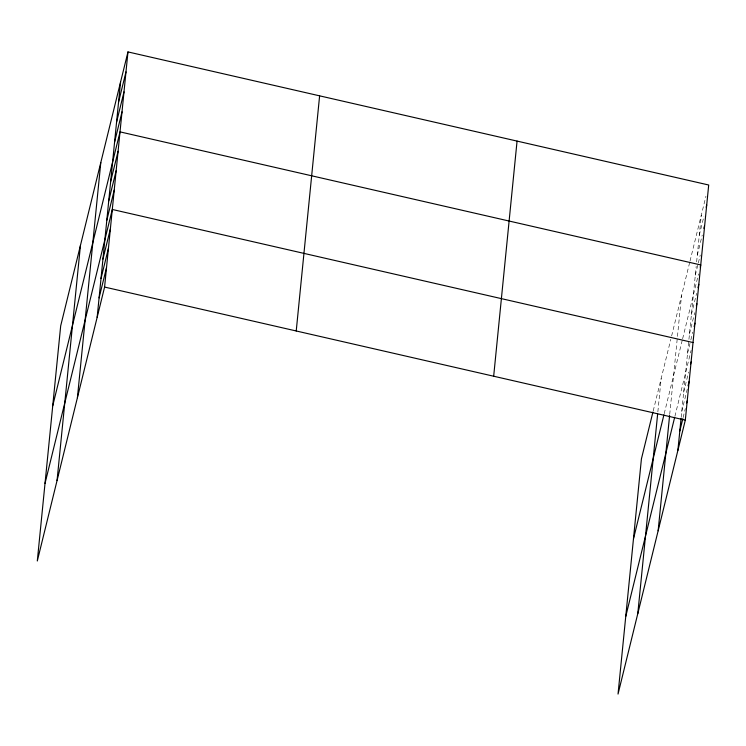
<?xml version="1.0" encoding="UTF-8"?>
<svg xmlns="http://www.w3.org/2000/svg" width="746" height="746" viewBox="0 0 746 746"><rect width="100%" height="100%" fill="white"/><g stroke="black" fill="none" stroke-linecap="round" stroke-linejoin="round"><path stroke-width="0.56" stroke-dasharray="3.73 2.8" d="M657.86 411.829L661.17 378.52M669.712 414.403L681.518 295.658M681.182 417.284L696.195 266.313M696.633 261.874L701.277 215.24M653.216 410.906L670.794 339.327M671.624 335.97L689.752 262.154M690.022 261.035L705.949 196.207M699.282 235.223L703.963 216.191M697.296 255.216L702.247 235.055M695.309 275.199L698.06 264M698.34 262.881L700.261 255.039M664.22 413.676L682.348 339.859M682.627 338.749L698.545 273.913M691.393 314.579L696.615 293.309M689.463 333.984L694.694 312.705M687.532 353.38L690.563 341.062M690.833 339.943L692.764 332.11M674.906 416.343L691.104 350.387M683.681 392.182L688.623 372.021M681.751 411.578L687.252 389.179M683.122 417.536L685.322 408.584"/><path stroke-width="1.12" d="M57.05 480.573L80.437 245.434M77.407 397.711L100.794 162.581M97.157 317.292L120.544 82.163M127.967 51.922L60.687 325.862L37.3 560.992L104.589 287.061L127.967 51.922L708.7 185.008L685.313 420.138L618.033 694.078L641.411 458.939L652.937 412.025M296.227 330.982L319.614 95.842M493.675 376.226L517.062 141.087M637.783 613.65L657.636 414.049M658.14 530.798L669.6 415.541M677.89 450.37L681.07 418.422M118.558 102.146L125.981 71.914M116.572 122.13L123.995 91.898M114.576 142.122L122.008 111.881M52.733 405.805L120.022 131.874L700.746 264.951L700.196 267.189M110.66 181.502L118.092 151.27M108.739 200.898L116.162 170.666M106.809 220.303L114.231 190.071M45.021 483.399L112.301 209.467L693.034 342.545M102.948 259.095L110.371 228.863M101.018 278.5L108.44 248.259M99.087 297.896L106.51 267.665M706.164 207.229L706.714 204.991M703.898 228.341L704.448 226.094M633.466 538.882L663.94 414.795M697.995 287.714L698.815 284.347M696.344 305.991L696.895 303.753M694.134 326.506L694.964 323.149M625.745 616.476L674.636 417.462M690.554 364.188L691.104 361.941M688.073 385.822L689.173 381.346M679.82 430.974L682.842 418.655M686.693 402.98L687.243 400.742M104.589 287.061L685.313 420.138"/></g></svg>
